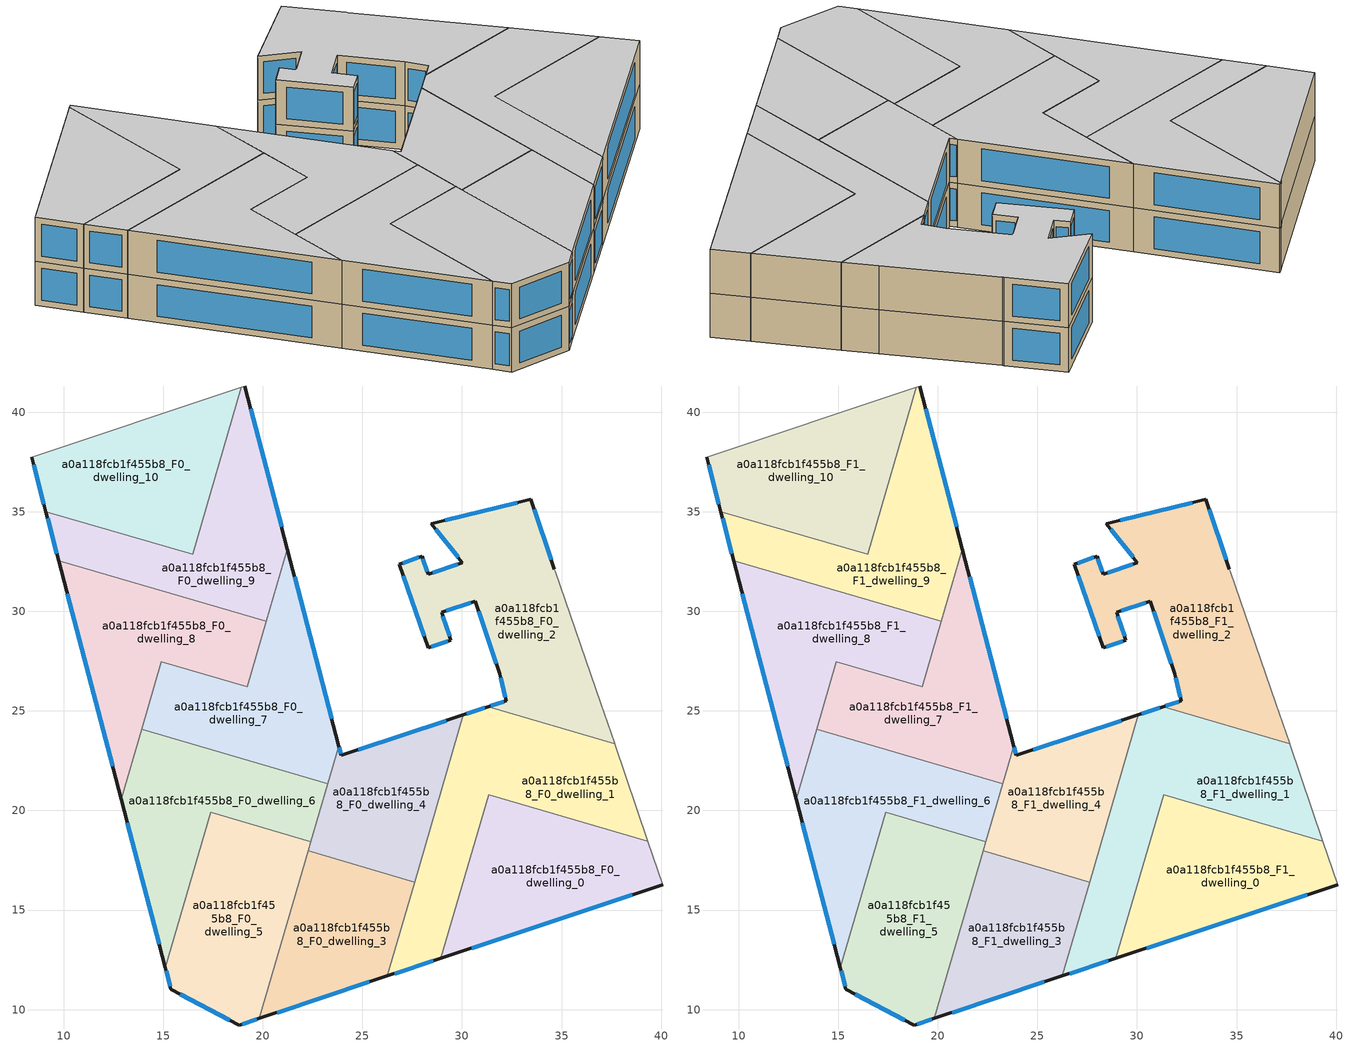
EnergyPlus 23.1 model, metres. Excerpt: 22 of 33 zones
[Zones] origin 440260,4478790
a0a118fcb1f455b8_F0_dwelling_0
 floor ground (EU_floor_Construction): 39.34,18.46 40.09,16.27 28.94,12.58 31.34,20.79 z0
 wall outside (EU_wall_Construction): 28.94,12.58 40.09,16.27 z0:3
 wall to a0a118fcb1f455b8_F0_dwelling_1 (EU_wall_Construction): 39.34,18.46 31.34,20.79 28.94,12.58 z0:3
 wall adiabatic (EU_wall_Construction): 40.09,16.27 39.34,18.46 z0:3
 window (EU_Window_Construction): 30.49,13.09 38.54,15.76 z0.42:2.58
a0a118fcb1f455b8_F0_dwelling_1
 floor ground (EU_floor_Construction): 37.67,23.36 39.34,18.46 31.34,20.79 28.94,12.58 26.25,11.69 30.07,24.8 31.32,25.21 z0
 wall outside (EU_wall_Construction): 26.25,11.69 28.94,12.58 / 31.32,25.21 30.07,24.8 z0:3
 wall to a0a118fcb1f455b8_F0_dwelling_2 (EU_wall_Construction): 37.67,23.36 31.32,25.21 z0:3
 wall adiabatic (EU_wall_Construction): 39.34,18.46 37.67,23.36 z0:3
 wall to a0a118fcb1f455b8_F0_dwelling_4 (EU_wall_Construction): 30.07,24.8 27.62,16.41 z0:3
 wall to a0a118fcb1f455b8_F0_dwelling_3 (EU_wall_Construction): 27.62,16.41 26.25,11.69 z0:3
 window (EU_Window_Construction): 26.62,11.81 28.57,12.46 / 31.15,25.15 30.25,24.85 z0.42:2.58
a0a118fcb1f455b8_F0_dwelling_10
 floor ground (EU_floor_Construction): 18.93,41.26 16.48,32.86 9.1,35.01 8.39,37.73 18.69,41.19 z0
 wall outside (EU_wall_Construction): 8.39,37.73 9.1,35.01 z0:3
 wall to a0a118fcb1f455b8_F0_dwelling_9 (EU_wall_Construction): 9.1,35.01 16.48,32.86 18.93,41.26 z0:3
 wall adiabatic (EU_wall_Construction): 18.93,41.26 18.69,41.19 8.39,37.73 z0:3
 window (EU_Window_Construction): 8.49,37.35 9,35.39 z0.42:2.58
a0a118fcb1f455b8_F0_dwelling_2
 floor ground (EU_floor_Construction): 33.47,35.62 34.64,32.11 34.67,32.01 36.96,25.38 37.67,23.36 31.32,25.21 32.22,25.5 31.9,26.86 30.68,30.51 28.98,29.96 29.44,28.55 28.31,28.18 26.86,32.36 28,32.76 28.3,31.85 30.02,32.44 28.46,34.39 z0
 wall outside (EU_wall_Construction): 34.64,32.11 33.47,35.62 28.46,34.39 30.02,32.44 28.3,31.85 28,32.76 26.86,32.36 28.31,28.18 29.44,28.55 28.98,29.96 30.68,30.51 31.9,26.86 32.22,25.5 31.32,25.21 z0:3
 wall adiabatic (EU_wall_Construction): 37.67,23.36 36.96,25.38 34.67,32.01 34.64,32.11 z0:3
 window (EU_Window_Construction): 32.1,25.46 31.45,25.25 / 31.95,26.67 32.18,25.69 / 30.85,30.01 31.73,27.37 / 29.21,30.04 30.44,30.44 / 29.38,28.74 29.04,29.76 / 28.47,28.23 29.28,28.5 / 27.06,31.78 28.11,28.76 / 27.84,32.71 27.02,32.42 / 28.26,31.98 28.04,32.64 / 29.78,32.36 28.54,31.93 / 28.68,34.12 29.81,32.71 / 32.77,35.45 29.16,34.56 / 34.48,32.6 33.63,35.13 z0.42:2.58
a0a118fcb1f455b8_F0_dwelling_3
 floor ground (EU_floor_Construction): 27.62,16.41 26.25,11.69 19.82,9.56 22.28,17.97 z0
 wall outside (EU_wall_Construction): 19.82,9.56 26.25,11.69 z0:3
 wall to a0a118fcb1f455b8_F0_dwelling_4 (EU_wall_Construction): 27.62,16.41 22.28,17.97 z0:3
 wall to a0a118fcb1f455b8_F0_dwelling_5 (EU_wall_Construction): 22.28,17.97 19.82,9.56 z0:3
 window (EU_Window_Construction): 20.71,9.85 25.36,11.39 z0.42:2.58
a0a118fcb1f455b8_F0_dwelling_4
 floor ground (EU_floor_Construction): 30.07,24.8 27.62,16.41 22.28,17.97 23.81,23.24 23.93,22.77 z0
 wall outside (EU_wall_Construction): 30.07,24.8 23.93,22.77 23.81,23.24 z0:3
 wall to a0a118fcb1f455b8_F0_dwelling_6 (EU_wall_Construction): 23.26,21.34 22.41,18.44 z0:3
 wall to a0a118fcb1f455b8_F0_dwelling_7 (EU_wall_Construction): 23.81,23.24 23.26,21.35 z0:3
 wall to a0a118fcb1f455b8_F0_dwelling_5 (EU_wall_Construction): 22.41,18.44 22.28,17.97 z0:3
 window (EU_Window_Construction): 29.22,24.52 24.79,23.05 / 23.92,22.84 23.83,23.17 z0.42:2.58
a0a118fcb1f455b8_F0_dwelling_5
 floor ground (EU_floor_Construction): 22.41,18.44 19.82,9.56 18.82,9.23 15.38,11.03 15.1,12.1 17.38,19.91 z0
 wall outside (EU_wall_Construction): 15.1,12.1 15.38,11.03 18.82,9.23 19.82,9.56 z0:3
 wall to a0a118fcb1f455b8_F0_dwelling_6 (EU_wall_Construction): 22.41,18.44 17.38,19.91 15.1,12.1 z0:3
 window (EU_Window_Construction): 18.96,9.27 19.68,9.51 / 15.86,10.78 18.34,9.48 / 15.14,11.95 15.34,11.18 z0.42:2.58
a0a118fcb1f455b8_F0_dwelling_6
 floor ground (EU_floor_Construction): 23.26,21.34 22.41,18.44 17.38,19.91 15.1,12.1 12.89,20.55 13.91,24.07 z0
 wall outside (EU_wall_Construction): 12.89,20.55 15.1,12.1 z0:3
 wall to a0a118fcb1f455b8_F0_dwelling_7 (EU_wall_Construction): 23.26,21.34 13.91,24.07 z0:3
 wall to a0a118fcb1f455b8_F0_dwelling_8 (EU_wall_Construction): 13.91,24.07 12.89,20.55 z0:3
 window (EU_Window_Construction): 13.19,19.38 14.79,13.27 z0.42:2.58
a0a118fcb1f455b8_F0_dwelling_7
 floor ground (EU_floor_Construction): 21.23,33.12 23.81,23.24 23.26,21.34 13.91,24.07 14.9,27.47 19.22,26.21 z0
 wall outside (EU_wall_Construction): 23.81,23.24 21.23,33.12 z0:3
 wall to a0a118fcb1f455b8_F0_dwelling_8 (EU_wall_Construction): 20.18,29.5 19.22,26.21 14.9,27.47 13.91,24.07 z0:3
 wall to a0a118fcb1f455b8_F0_dwelling_9 (EU_wall_Construction): 21.23,33.12 20.18,29.5 z0:3
 window (EU_Window_Construction): 23.46,24.61 21.59,31.75 z0.42:2.58
a0a118fcb1f455b8_F0_dwelling_8
 floor ground (EU_floor_Construction): 20.18,29.5 19.22,26.21 14.9,27.47 12.89,20.55 9.75,32.54 z0
 wall outside (EU_wall_Construction): 9.75,32.54 12.89,20.55 z0:3
 wall to a0a118fcb1f455b8_F0_dwelling_9 (EU_wall_Construction): 20.18,29.5 9.75,32.54 z0:3
 window (EU_Window_Construction): 10.19,30.88 12.45,22.22 z0.42:2.58
a0a118fcb1f455b8_F0_dwelling_9
 floor ground (EU_floor_Construction): 19.1,41.32 21.23,33.12 20.18,29.5 9.75,32.54 9.1,35.01 16.48,32.86 18.93,41.26 z0
 wall outside (EU_wall_Construction): 9.1,35.01 9.75,32.54 / 21.23,33.12 19.1,41.32 z0:3
 wall adiabatic (EU_wall_Construction): 19.1,41.32 18.93,41.26 z0:3
 window (EU_Window_Construction): 9.19,34.67 9.66,32.88 / 20.94,34.26 19.39,40.18 z0.42:2.58
a0a118fcb1f455b8_F1_dwelling_0
 floor to a0a118fcb1f455b8_F0_dwelling_0 (EU_floor_Construction): 39.34,18.46 40.09,16.27 28.94,12.58 31.34,20.79 z3
 wall outside (EU_wall_Construction): 28.94,12.58 40.09,16.27 z3:6
 wall to a0a118fcb1f455b8_F1_dwelling_1 (EU_wall_Construction): 39.34,18.46 31.34,20.79 28.94,12.58 z3:6
 wall adiabatic (EU_wall_Construction): 40.09,16.27 39.34,18.46 z3:6
 window (EU_Window_Construction): 30.49,13.09 38.54,15.76 z3.42:5.58
 ceiling to a0a118fcb1f455b8_F2_dwelling_0 (EU_floor_Construction): 40.09,16.27 39.34,18.46 31.34,20.79 28.94,12.58 z6
a0a118fcb1f455b8_F1_dwelling_1
 floor to a0a118fcb1f455b8_F0_dwelling_1 (EU_floor_Construction): 37.67,23.36 39.34,18.46 31.34,20.79 28.94,12.58 26.25,11.69 30.07,24.8 31.32,25.21 z3
 wall outside (EU_wall_Construction): 26.25,11.69 28.94,12.58 / 31.32,25.21 30.07,24.8 z3:6
 wall to a0a118fcb1f455b8_F1_dwelling_2 (EU_wall_Construction): 37.67,23.36 31.32,25.21 z3:6
 wall adiabatic (EU_wall_Construction): 39.34,18.46 37.67,23.36 z3:6
 wall to a0a118fcb1f455b8_F1_dwelling_4 (EU_wall_Construction): 30.07,24.8 27.62,16.41 z3:6
 wall to a0a118fcb1f455b8_F1_dwelling_3 (EU_wall_Construction): 27.62,16.41 26.25,11.69 z3:6
 window (EU_Window_Construction): 26.62,11.81 28.57,12.46 / 31.15,25.15 30.25,24.85 z3.42:5.58
 ceiling to a0a118fcb1f455b8_F2_dwelling_1 (EU_floor_Construction): 39.34,18.46 37.67,23.36 31.32,25.21 30.07,24.8 26.25,11.69 28.94,12.58 31.34,20.79 z6
a0a118fcb1f455b8_F1_dwelling_10
 floor to a0a118fcb1f455b8_F0_dwelling_10 (EU_floor_Construction): 18.93,41.26 16.48,32.86 9.1,35.01 8.39,37.73 18.69,41.19 z3
 wall outside (EU_wall_Construction): 8.39,37.73 9.1,35.01 z3:6
 wall to a0a118fcb1f455b8_F1_dwelling_9 (EU_wall_Construction): 9.1,35.01 16.48,32.86 18.93,41.26 z3:6
 wall adiabatic (EU_wall_Construction): 18.93,41.26 18.69,41.19 8.39,37.73 z3:6
 window (EU_Window_Construction): 8.49,37.35 9,35.39 z3.42:5.58
 ceiling to a0a118fcb1f455b8_F2_dwelling_10 (EU_floor_Construction): 16.48,32.86 18.93,41.26 18.69,41.19 8.39,37.73 9.1,35.01 z6
a0a118fcb1f455b8_F1_dwelling_2
 floor to a0a118fcb1f455b8_F0_dwelling_2 (EU_floor_Construction): 33.47,35.62 34.64,32.11 34.67,32.01 36.96,25.38 37.67,23.36 31.32,25.21 32.22,25.5 31.9,26.86 30.68,30.51 28.98,29.96 29.44,28.55 28.31,28.18 26.86,32.36 28,32.76 28.3,31.85 30.02,32.44 28.46,34.39 z3
 wall outside (EU_wall_Construction): 34.64,32.11 33.47,35.62 28.46,34.39 30.02,32.44 28.3,31.85 28,32.76 26.86,32.36 28.31,28.18 29.44,28.55 28.98,29.96 30.68,30.51 31.9,26.86 32.22,25.5 31.32,25.21 z3:6
 wall adiabatic (EU_wall_Construction): 37.67,23.36 36.96,25.38 34.67,32.01 34.64,32.11 z3:6
 window (EU_Window_Construction): 32.1,25.46 31.45,25.25 / 31.95,26.67 32.18,25.69 / 30.85,30.01 31.73,27.37 / 29.21,30.04 30.44,30.44 / 29.38,28.74 29.04,29.76 / 28.47,28.23 29.28,28.5 / 27.06,31.78 28.11,28.76 / 27.84,32.71 27.02,32.42 / 28.26,31.98 28.04,32.64 / 29.78,32.36 28.54,31.93 / 28.68,34.12 29.81,32.71 / 32.77,35.45 29.16,34.56 / 34.48,32.6 33.63,35.13 z3.42:5.58
 ceiling to a0a118fcb1f455b8_F2_dwelling_2 (EU_floor_Construction): 37.67,23.36 36.96,25.38 34.67,32.01 34.64,32.11 33.47,35.62 28.46,34.39 30.02,32.44 28.3,31.85 28,32.76 26.86,32.36 28.31,28.18 29.44,28.55 28.98,29.96 30.68,30.51 31.9,26.86 32.22,25.5 31.32,25.21 z6
a0a118fcb1f455b8_F1_dwelling_3
 floor to a0a118fcb1f455b8_F0_dwelling_3 (EU_floor_Construction): 27.62,16.41 26.25,11.69 19.82,9.56 22.28,17.97 z3
 wall outside (EU_wall_Construction): 19.82,9.56 26.25,11.69 z3:6
 wall to a0a118fcb1f455b8_F1_dwelling_4 (EU_wall_Construction): 27.62,16.41 22.28,17.97 z3:6
 wall to a0a118fcb1f455b8_F1_dwelling_5 (EU_wall_Construction): 22.28,17.97 19.82,9.56 z3:6
 window (EU_Window_Construction): 20.71,9.85 25.36,11.39 z3.42:5.58
 ceiling to a0a118fcb1f455b8_F2_dwelling_3 (EU_floor_Construction): 26.25,11.69 27.62,16.41 22.28,17.97 19.82,9.56 z6
a0a118fcb1f455b8_F1_dwelling_4
 floor to a0a118fcb1f455b8_F0_dwelling_4 (EU_floor_Construction): 30.07,24.8 27.62,16.41 22.28,17.97 23.81,23.24 23.93,22.77 z3
 wall outside (EU_wall_Construction): 30.07,24.8 23.93,22.77 23.81,23.24 z3:6
 wall to a0a118fcb1f455b8_F1_dwelling_6 (EU_wall_Construction): 23.26,21.34 22.41,18.44 z3:6
 wall to a0a118fcb1f455b8_F1_dwelling_7 (EU_wall_Construction): 23.81,23.24 23.26,21.35 z3:6
 wall to a0a118fcb1f455b8_F1_dwelling_5 (EU_wall_Construction): 22.41,18.44 22.28,17.97 z3:6
 window (EU_Window_Construction): 29.22,24.52 24.79,23.05 / 23.92,22.84 23.83,23.17 z3.42:5.58
 ceiling to a0a118fcb1f455b8_F2_dwelling_4 (EU_floor_Construction): 27.62,16.41 30.07,24.8 23.93,22.77 23.81,23.24 22.28,17.97 z6
a0a118fcb1f455b8_F1_dwelling_5
 floor to a0a118fcb1f455b8_F0_dwelling_5 (EU_floor_Construction): 22.41,18.44 19.82,9.56 18.82,9.23 15.38,11.03 15.1,12.1 17.38,19.91 z3
 wall outside (EU_wall_Construction): 15.1,12.1 15.38,11.03 18.82,9.23 19.82,9.56 z3:6
 wall to a0a118fcb1f455b8_F1_dwelling_6 (EU_wall_Construction): 22.41,18.44 17.38,19.91 15.1,12.1 z3:6
 window (EU_Window_Construction): 18.96,9.27 19.68,9.51 / 15.86,10.78 18.34,9.48 / 15.14,11.95 15.34,11.18 z3.42:5.58
 ceiling to a0a118fcb1f455b8_F2_dwelling_5 (EU_floor_Construction): 19.82,9.56 22.41,18.44 17.38,19.91 15.1,12.1 15.38,11.03 18.82,9.23 z6
a0a118fcb1f455b8_F1_dwelling_6
 floor to a0a118fcb1f455b8_F0_dwelling_6 (EU_floor_Construction): 23.26,21.34 22.41,18.44 17.38,19.91 15.1,12.1 12.89,20.55 13.91,24.07 z3
 wall outside (EU_wall_Construction): 12.89,20.55 15.1,12.1 z3:6
 wall to a0a118fcb1f455b8_F1_dwelling_7 (EU_wall_Construction): 23.26,21.34 13.91,24.07 z3:6
 wall to a0a118fcb1f455b8_F1_dwelling_8 (EU_wall_Construction): 13.91,24.07 12.89,20.55 z3:6
 window (EU_Window_Construction): 13.19,19.38 14.79,13.27 z3.42:5.58
 ceiling to a0a118fcb1f455b8_F2_dwelling_6 (EU_floor_Construction): 22.41,18.44 23.26,21.34 13.91,24.07 12.89,20.55 15.1,12.1 17.38,19.91 z6
a0a118fcb1f455b8_F1_dwelling_7
 floor to a0a118fcb1f455b8_F0_dwelling_7 (EU_floor_Construction): 21.23,33.12 23.81,23.24 23.26,21.34 13.91,24.07 14.9,27.47 19.22,26.21 z3
 wall outside (EU_wall_Construction): 23.81,23.24 21.23,33.12 z3:6
 wall to a0a118fcb1f455b8_F1_dwelling_8 (EU_wall_Construction): 20.18,29.5 19.22,26.21 14.9,27.47 13.91,24.07 z3:6
 wall to a0a118fcb1f455b8_F1_dwelling_9 (EU_wall_Construction): 21.23,33.12 20.18,29.5 z3:6
 window (EU_Window_Construction): 23.46,24.61 21.59,31.75 z3.42:5.58
 ceiling to a0a118fcb1f455b8_F2_dwelling_7 (EU_floor_Construction): 23.26,21.34 23.81,23.24 21.23,33.12 19.22,26.21 14.9,27.47 13.91,24.07 z6
a0a118fcb1f455b8_F1_dwelling_8
 floor to a0a118fcb1f455b8_F0_dwelling_8 (EU_floor_Construction): 20.18,29.5 19.22,26.21 14.9,27.47 12.89,20.55 9.75,32.54 z3
 wall outside (EU_wall_Construction): 9.75,32.54 12.89,20.55 z3:6
 wall to a0a118fcb1f455b8_F1_dwelling_9 (EU_wall_Construction): 20.18,29.5 9.75,32.54 z3:6
 window (EU_Window_Construction): 10.19,30.88 12.45,22.22 z3.42:5.58
 ceiling to a0a118fcb1f455b8_F2_dwelling_8 (EU_floor_Construction): 19.22,26.21 20.18,29.5 9.75,32.54 12.89,20.55 14.9,27.47 z6
a0a118fcb1f455b8_F1_dwelling_9
 floor to a0a118fcb1f455b8_F0_dwelling_9 (EU_floor_Construction): 19.1,41.32 21.23,33.12 20.18,29.5 9.75,32.54 9.1,35.01 16.48,32.86 18.93,41.26 z3
 wall outside (EU_wall_Construction): 9.1,35.01 9.75,32.54 / 21.23,33.12 19.1,41.32 z3:6
 wall adiabatic (EU_wall_Construction): 19.1,41.32 18.93,41.26 z3:6
 window (EU_Window_Construction): 9.19,34.67 9.66,32.88 / 20.94,34.26 19.39,40.18 z3.42:5.58
 ceiling to a0a118fcb1f455b8_F2_dwelling_9 (EU_floor_Construction): 20.18,29.5 21.23,33.12 19.1,41.32 18.93,41.26 16.48,32.86 9.1,35.01 9.75,32.54 z6
[Building]
EU S2 Campaign: North Axis=0; Terrain=City; Solar Distribution=FullExterior
[Site:Location]
Madrid: Latitude=40.5; Longitude=-3.5; Time Zone=1; Elevation=609
[SizingPeriod:WeatherFileDays]
AnnualSizingPeriod: Begin Month=1; Begin Day of Month=1; End Month=12; End Day of Month=31; Day of Week for Start Day=Monday; Use Weather File Daylight Saving Period=No; Use Weather File Rain and Snow Indicators=No
[MATERIAL]
EU_InternalMass_Material: Roughness=MediumRough; Thickness=0.1; Conductivity=1; Density=1800; Specific Heat=900; Thermal Absorptance=0.9; Solar Absorptance=0.7; Visible Absorptance=0.7
[MATERIAL:NOMASS] Roughness=MediumRough; Thermal Absorptance=0.9; Solar Absorptance=0.7; Visible Absorptance=0.7
Name | Thermal Resistance
EU_wall_NoMass | 1.60022
EU_floor_NoMass | 0.470652
[WINDOWMATERIAL:SIMPLEGLAZINGSYSTEM]
EU_Window_SimpleGlazing: UFactor=3.28802; Solar Heat Gain Coefficient=0.85; Visible Transmittance=0.85
[CONSTRUCTION]
EU_wall_Construction: EU_wall_NoMass
EU_floor_Construction: EU_floor_NoMass
EU_InternalMass_Construction: EU_InternalMass_Material
EU_Window_Construction: EU_Window_SimpleGlazing
[ZONE] Type=1; Multiplier=1; Ceiling Height=autocalculate; Floor Area=autocalculate; Part of Total Floor Area=Yes
Name | Volume
a0a118fcb1f455b8_F0_dwelling_0; a0a118fcb1f455b8_F1_dwelling_0 | 147.636
a0a118fcb1f455b8_F0_dwelling_1; a0a118fcb1f455b8_F1_dwelling_1 | 181.022
a0a118fcb1f455b8_F0_dwelling_10; a0a118fcb1f455b8_F1_dwelling_10 | 147.653
a0a118fcb1f455b8_F0_dwelling_2; a0a118fcb1f455b8_F1_dwelling_2 | 180.92
a0a118fcb1f455b8_F0_dwelling_3; a0a118fcb1f455b8_F1_dwelling_3 | 114.299
a0a118fcb1f455b8_F0_dwelling_4; a0a118fcb1f455b8_F1_dwelling_4 | 114.301
a0a118fcb1f455b8_F0_dwelling_5; a0a118fcb1f455b8_F1_dwelling_5 | 147.656
a0a118fcb1f455b8_F0_dwelling_6; a0a118fcb1f455b8_F1_dwelling_6 | 147.65
a0a118fcb1f455b8_F0_dwelling_7; a0a118fcb1f455b8_F1_dwelling_7 | 147.654
a0a118fcb1f455b8_F0_dwelling_8; a0a118fcb1f455b8_F1_dwelling_8 | 147.657
a0a118fcb1f455b8_F0_dwelling_9; a0a118fcb1f455b8_F1_dwelling_9 | 147.639
[INTERNALMASS] Construction=EU_InternalMass_Construction
Name | Zone or ZoneList | Surface Area
a0a118fcb1f455b8_F0_dwelling_0_EU_InternalMass | a0a118fcb1f455b8_F0_dwelling_0 | 49.2115
a0a118fcb1f455b8_F0_dwelling_1_EU_InternalMass | a0a118fcb1f455b8_F0_dwelling_1 | 60.3408
a0a118fcb1f455b8_F0_dwelling_2_EU_InternalMass | a0a118fcb1f455b8_F0_dwelling_2 | 60.3285
a0a118fcb1f455b8_F0_dwelling_3_EU_InternalMass | a0a118fcb1f455b8_F0_dwelling_3 | 38.1001
a0a118fcb1f455b8_F0_dwelling_4_EU_InternalMass | a0a118fcb1f455b8_F0_dwelling_4 | 38.0989
a0a118fcb1f455b8_F0_dwelling_5_EU_InternalMass | a0a118fcb1f455b8_F0_dwelling_5 | 49.2183
a0a118fcb1f455b8_F0_dwelling_6_EU_InternalMass | a0a118fcb1f455b8_F0_dwelling_6 | 49.2139
a0a118fcb1f455b8_F0_dwelling_7_EU_InternalMass | a0a118fcb1f455b8_F0_dwelling_7 | 49.2192
a0a118fcb1f455b8_F0_dwelling_8_EU_InternalMass | a0a118fcb1f455b8_F0_dwelling_8 | 49.2172
a0a118fcb1f455b8_F0_dwelling_9_EU_InternalMass | a0a118fcb1f455b8_F0_dwelling_9 | 49.2129
a0a118fcb1f455b8_F0_dwelling_10_EU_InternalMass | a0a118fcb1f455b8_F0_dwelling_10 | 49.2164
a0a118fcb1f455b8_F1_dwelling_0_EU_InternalMass | a0a118fcb1f455b8_F1_dwelling_0 | 49.2115
a0a118fcb1f455b8_F1_dwelling_1_EU_InternalMass | a0a118fcb1f455b8_F1_dwelling_1 | 60.3408
a0a118fcb1f455b8_F1_dwelling_2_EU_InternalMass | a0a118fcb1f455b8_F1_dwelling_2 | 60.3285
a0a118fcb1f455b8_F1_dwelling_3_EU_InternalMass | a0a118fcb1f455b8_F1_dwelling_3 | 38.1001
a0a118fcb1f455b8_F1_dwelling_4_EU_InternalMass | a0a118fcb1f455b8_F1_dwelling_4 | 38.0989
a0a118fcb1f455b8_F1_dwelling_5_EU_InternalMass | a0a118fcb1f455b8_F1_dwelling_5 | 49.2183
a0a118fcb1f455b8_F1_dwelling_6_EU_InternalMass | a0a118fcb1f455b8_F1_dwelling_6 | 49.2139
a0a118fcb1f455b8_F1_dwelling_7_EU_InternalMass | a0a118fcb1f455b8_F1_dwelling_7 | 49.2192
a0a118fcb1f455b8_F1_dwelling_8_EU_InternalMass | a0a118fcb1f455b8_F1_dwelling_8 | 49.2172
a0a118fcb1f455b8_F1_dwelling_9_EU_InternalMass | a0a118fcb1f455b8_F1_dwelling_9 | 49.2129
a0a118fcb1f455b8_F1_dwelling_10_EU_InternalMass | a0a118fcb1f455b8_F1_dwelling_10 | 49.2164
[OTHEREQUIPMENT] Fuel Type=Electricity; Design Level Calculation Method=Watts/Area; Power per Zone Floor Area=1; Fraction Latent=0; Fraction Radiant=0; Fraction Lost=0; Carbon Dioxide Generation Rate=0; EndUse Subcategory=EU_Step8_InternalGains
Name | Zone or ZoneList or Space or SpaceList | Schedule
EU_Step8_InternalGain_a0a118fcb1f455b8_F0_dwelling_0_f000 | a0a118fcb1f455b8_F0_dwelling_0 | EU_Step8_GainSchedule_a0a118fcb1f455b8_F0_dwelling_0_f000
EU_Step8_InternalGain_a0a118fcb1f455b8_F0_dwelling_1_f000 | a0a118fcb1f455b8_F0_dwelling_1 | EU_Step8_GainSchedule_a0a118fcb1f455b8_F0_dwelling_1_f000
EU_Step8_InternalGain_a0a118fcb1f455b8_F0_dwelling_2_f000 | a0a118fcb1f455b8_F0_dwelling_2 | EU_Step8_GainSchedule_a0a118fcb1f455b8_F0_dwelling_2_f000
EU_Step8_InternalGain_a0a118fcb1f455b8_F0_dwelling_3_f000 | a0a118fcb1f455b8_F0_dwelling_3 | EU_Step8_GainSchedule_a0a118fcb1f455b8_F0_dwelling_3_f000
EU_Step8_InternalGain_a0a118fcb1f455b8_F0_dwelling_4_f000 | a0a118fcb1f455b8_F0_dwelling_4 | EU_Step8_GainSchedule_a0a118fcb1f455b8_F0_dwelling_4_f000
EU_Step8_InternalGain_a0a118fcb1f455b8_F0_dwelling_5_f000 | a0a118fcb1f455b8_F0_dwelling_5 | EU_Step8_GainSchedule_a0a118fcb1f455b8_F0_dwelling_5_f000
EU_Step8_InternalGain_a0a118fcb1f455b8_F0_dwelling_6_f000 | a0a118fcb1f455b8_F0_dwelling_6 | EU_Step8_GainSchedule_a0a118fcb1f455b8_F0_dwelling_6_f000
EU_Step8_InternalGain_a0a118fcb1f455b8_F0_dwelling_7_f000 | a0a118fcb1f455b8_F0_dwelling_7 | EU_Step8_GainSchedule_a0a118fcb1f455b8_F0_dwelling_7_f000
EU_Step8_InternalGain_a0a118fcb1f455b8_F0_dwelling_8_f000 | a0a118fcb1f455b8_F0_dwelling_8 | EU_Step8_GainSchedule_a0a118fcb1f455b8_F0_dwelling_8_f000
EU_Step8_InternalGain_a0a118fcb1f455b8_F0_dwelling_9_f000 | a0a118fcb1f455b8_F0_dwelling_9 | EU_Step8_GainSchedule_a0a118fcb1f455b8_F0_dwelling_9_f000
EU_Step8_InternalGain_a0a118fcb1f455b8_F0_dwelling_10_f000 | a0a118fcb1f455b8_F0_dwelling_10 | EU_Step8_GainSchedule_a0a118fcb1f455b8_F0_dwelling_10_f000
EU_Step8_InternalGain_a0a118fcb1f455b8_F1_dwelling_0_f000 | a0a118fcb1f455b8_F1_dwelling_0 | EU_Step8_GainSchedule_a0a118fcb1f455b8_F1_dwelling_0_f000
EU_Step8_InternalGain_a0a118fcb1f455b8_F1_dwelling_1_f000 | a0a118fcb1f455b8_F1_dwelling_1 | EU_Step8_GainSchedule_a0a118fcb1f455b8_F1_dwelling_1_f000
EU_Step8_InternalGain_a0a118fcb1f455b8_F1_dwelling_2_f000 | a0a118fcb1f455b8_F1_dwelling_2 | EU_Step8_GainSchedule_a0a118fcb1f455b8_F1_dwelling_2_f000
EU_Step8_InternalGain_a0a118fcb1f455b8_F1_dwelling_3_f000 | a0a118fcb1f455b8_F1_dwelling_3 | EU_Step8_GainSchedule_a0a118fcb1f455b8_F1_dwelling_3_f000
EU_Step8_InternalGain_a0a118fcb1f455b8_F1_dwelling_4_f000 | a0a118fcb1f455b8_F1_dwelling_4 | EU_Step8_GainSchedule_a0a118fcb1f455b8_F1_dwelling_4_f000
EU_Step8_InternalGain_a0a118fcb1f455b8_F1_dwelling_5_f000 | a0a118fcb1f455b8_F1_dwelling_5 | EU_Step8_GainSchedule_a0a118fcb1f455b8_F1_dwelling_5_f000
EU_Step8_InternalGain_a0a118fcb1f455b8_F1_dwelling_6_f000 | a0a118fcb1f455b8_F1_dwelling_6 | EU_Step8_GainSchedule_a0a118fcb1f455b8_F1_dwelling_6_f000
EU_Step8_InternalGain_a0a118fcb1f455b8_F1_dwelling_7_f000 | a0a118fcb1f455b8_F1_dwelling_7 | EU_Step8_GainSchedule_a0a118fcb1f455b8_F1_dwelling_7_f000
EU_Step8_InternalGain_a0a118fcb1f455b8_F1_dwelling_8_f000 | a0a118fcb1f455b8_F1_dwelling_8 | EU_Step8_GainSchedule_a0a118fcb1f455b8_F1_dwelling_8_f000
EU_Step8_InternalGain_a0a118fcb1f455b8_F1_dwelling_9_f000 | a0a118fcb1f455b8_F1_dwelling_9 | EU_Step8_GainSchedule_a0a118fcb1f455b8_F1_dwelling_9_f000
EU_Step8_InternalGain_a0a118fcb1f455b8_F1_dwelling_10_f000 | a0a118fcb1f455b8_F1_dwelling_10 | EU_Step8_GainSchedule_a0a118fcb1f455b8_F1_dwelling_10_f000
[ZONEVENTILATION:DESIGNFLOWRATE] Schedule=EU_AlwaysOn; Design Flow Rate Calculation Method=AirChanges/Hour; Air Changes per Hour=0.480704; Ventilation Type=Natural; Fan Pressure Rise=0; Fan Total Efficiency=1; Constant Term Coefficient=1; Temperature Term Coefficient=0; Velocity Term Coefficient=0; Velocity Squared Term Coefficient=0; Minimum Indoor Temperature=-100; Maximum Indoor Temperature=100; Delta Temperature=-100; Minimum Outdoor Temperature=-100; Maximum Outdoor Temperature=100; Maximum Wind Speed=40
Name | Zone or ZoneList or Space or SpaceList
EU_ConstantAir_a0a118fcb1f455b8_F0_dwelling_0 | a0a118fcb1f455b8_F0_dwelling_0
EU_ConstantAir_a0a118fcb1f455b8_F0_dwelling_1 | a0a118fcb1f455b8_F0_dwelling_1
EU_ConstantAir_a0a118fcb1f455b8_F0_dwelling_2 | a0a118fcb1f455b8_F0_dwelling_2
EU_ConstantAir_a0a118fcb1f455b8_F0_dwelling_3 | a0a118fcb1f455b8_F0_dwelling_3
EU_ConstantAir_a0a118fcb1f455b8_F0_dwelling_4 | a0a118fcb1f455b8_F0_dwelling_4
EU_ConstantAir_a0a118fcb1f455b8_F0_dwelling_5 | a0a118fcb1f455b8_F0_dwelling_5
EU_ConstantAir_a0a118fcb1f455b8_F0_dwelling_6 | a0a118fcb1f455b8_F0_dwelling_6
EU_ConstantAir_a0a118fcb1f455b8_F0_dwelling_7 | a0a118fcb1f455b8_F0_dwelling_7
EU_ConstantAir_a0a118fcb1f455b8_F0_dwelling_8 | a0a118fcb1f455b8_F0_dwelling_8
EU_ConstantAir_a0a118fcb1f455b8_F0_dwelling_9 | a0a118fcb1f455b8_F0_dwelling_9
EU_ConstantAir_a0a118fcb1f455b8_F0_dwelling_10 | a0a118fcb1f455b8_F0_dwelling_10
EU_ConstantAir_a0a118fcb1f455b8_F1_dwelling_0 | a0a118fcb1f455b8_F1_dwelling_0
EU_ConstantAir_a0a118fcb1f455b8_F1_dwelling_1 | a0a118fcb1f455b8_F1_dwelling_1
EU_ConstantAir_a0a118fcb1f455b8_F1_dwelling_2 | a0a118fcb1f455b8_F1_dwelling_2
EU_ConstantAir_a0a118fcb1f455b8_F1_dwelling_3 | a0a118fcb1f455b8_F1_dwelling_3
EU_ConstantAir_a0a118fcb1f455b8_F1_dwelling_4 | a0a118fcb1f455b8_F1_dwelling_4
EU_ConstantAir_a0a118fcb1f455b8_F1_dwelling_5 | a0a118fcb1f455b8_F1_dwelling_5
EU_ConstantAir_a0a118fcb1f455b8_F1_dwelling_6 | a0a118fcb1f455b8_F1_dwelling_6
EU_ConstantAir_a0a118fcb1f455b8_F1_dwelling_7 | a0a118fcb1f455b8_F1_dwelling_7
EU_ConstantAir_a0a118fcb1f455b8_F1_dwelling_8 | a0a118fcb1f455b8_F1_dwelling_8
EU_ConstantAir_a0a118fcb1f455b8_F1_dwelling_9 | a0a118fcb1f455b8_F1_dwelling_9
EU_ConstantAir_a0a118fcb1f455b8_F1_dwelling_10 | a0a118fcb1f455b8_F1_dwelling_10
[HVACTEMPLATE:THERMOSTAT] Constant Heating Setpoint=20; Constant Cooling Setpoint=50
EU_HeatOnly_a0a118fcb1f455b8_F0_dwelling_0; EU_HeatOnly_a0a118fcb1f455b8_F0_dwelling_1; EU_HeatOnly_a0a118fcb1f455b8_F0_dwelling_2; EU_HeatOnly_a0a118fcb1f455b8_F0_dwelling_3; EU_HeatOnly_a0a118fcb1f455b8_F0_dwelling_4; EU_HeatOnly_a0a118fcb1f455b8_F0_dwelling_5; EU_HeatOnly_a0a118fcb1f455b8_F0_dwelling_6; EU_HeatOnly_a0a118fcb1f455b8_F0_dwelling_7; EU_HeatOnly_a0a118fcb1f455b8_F0_dwelling_8; EU_HeatOnly_a0a118fcb1f455b8_F0_dwelling_9; EU_HeatOnly_a0a118fcb1f455b8_F0_dwelling_10; EU_HeatOnly_a0a118fcb1f455b8_F1_dwelling_0; EU_HeatOnly_a0a118fcb1f455b8_F1_dwelling_1; EU_HeatOnly_a0a118fcb1f455b8_F1_dwelling_2; EU_HeatOnly_a0a118fcb1f455b8_F1_dwelling_3; EU_HeatOnly_a0a118fcb1f455b8_F1_dwelling_4; EU_HeatOnly_a0a118fcb1f455b8_F1_dwelling_5; EU_HeatOnly_a0a118fcb1f455b8_F1_dwelling_6; EU_HeatOnly_a0a118fcb1f455b8_F1_dwelling_7; EU_HeatOnly_a0a118fcb1f455b8_F1_dwelling_8; EU_HeatOnly_a0a118fcb1f455b8_F1_dwelling_9; EU_HeatOnly_a0a118fcb1f455b8_F1_dwelling_10; EU_HeatOnly_a0a118fcb1f455b8_F2_dwelling_0; EU_HeatOnly_a0a118fcb1f455b8_F2_dwelling_1; EU_HeatOnly_a0a118fcb1f455b8_F2_dwelling_2; EU_HeatOnly_a0a118fcb1f455b8_F2_dwelling_3; EU_HeatOnly_a0a118fcb1f455b8_F2_dwelling_4; EU_HeatOnly_a0a118fcb1f455b8_F2_dwelling_5; EU_HeatOnly_a0a118fcb1f455b8_F2_dwelling_6; EU_HeatOnly_a0a118fcb1f455b8_F2_dwelling_7; EU_HeatOnly_a0a118fcb1f455b8_F2_dwelling_8; EU_HeatOnly_a0a118fcb1f455b8_F2_dwelling_9; EU_HeatOnly_a0a118fcb1f455b8_F2_dwelling_10
[HVACTEMPLATE:ZONE:IDEALLOADSAIRSYSTEM] System Availability Schedule=EU_AlwaysOn; Maximum Heating Supply Air Temperature=50; Minimum Cooling Supply Air Temperature=13; Maximum Heating Supply Air Humidity Ratio=0.0156; Minimum Cooling Supply Air Humidity Ratio=0.0077; Heating Limit=NoLimit; Cooling Limit=NoLimit; Heating Availability Schedule=EU_AlwaysOn; Cooling Availability Schedule=EU_CoolingOff; Dehumidification Control Type=ConstantSensibleHeatRatio; Cooling Sensible Heat Ratio=0.7; Dehumidification Setpoint=60; Humidification Control Type=None; Humidification Setpoint=30; Outdoor Air Method=None; Outdoor Air Flow Rate per Person=0.00944; Outdoor Air Flow Rate per Zone Floor Area=0; Outdoor Air Flow Rate per Zone=0; Demand Controlled Ventilation Type=None; Outdoor Air Economizer Type=NoEconomizer; Heat Recovery Type=None; Sensible Heat Recovery Effectiveness=0.7; Latent Heat Recovery Effectiveness=0.65
Name | Template Thermostat
a0a118fcb1f455b8_F0_dwelling_0 | EU_HeatOnly_a0a118fcb1f455b8_F0_dwelling_0
a0a118fcb1f455b8_F0_dwelling_1 | EU_HeatOnly_a0a118fcb1f455b8_F0_dwelling_1
a0a118fcb1f455b8_F0_dwelling_2 | EU_HeatOnly_a0a118fcb1f455b8_F0_dwelling_2
a0a118fcb1f455b8_F0_dwelling_3 | EU_HeatOnly_a0a118fcb1f455b8_F0_dwelling_3
a0a118fcb1f455b8_F0_dwelling_4 | EU_HeatOnly_a0a118fcb1f455b8_F0_dwelling_4
a0a118fcb1f455b8_F0_dwelling_5 | EU_HeatOnly_a0a118fcb1f455b8_F0_dwelling_5
a0a118fcb1f455b8_F0_dwelling_6 | EU_HeatOnly_a0a118fcb1f455b8_F0_dwelling_6
a0a118fcb1f455b8_F0_dwelling_7 | EU_HeatOnly_a0a118fcb1f455b8_F0_dwelling_7
a0a118fcb1f455b8_F0_dwelling_8 | EU_HeatOnly_a0a118fcb1f455b8_F0_dwelling_8
a0a118fcb1f455b8_F0_dwelling_9 | EU_HeatOnly_a0a118fcb1f455b8_F0_dwelling_9
a0a118fcb1f455b8_F0_dwelling_10 | EU_HeatOnly_a0a118fcb1f455b8_F0_dwelling_10
a0a118fcb1f455b8_F1_dwelling_0 | EU_HeatOnly_a0a118fcb1f455b8_F1_dwelling_0
a0a118fcb1f455b8_F1_dwelling_1 | EU_HeatOnly_a0a118fcb1f455b8_F1_dwelling_1
a0a118fcb1f455b8_F1_dwelling_2 | EU_HeatOnly_a0a118fcb1f455b8_F1_dwelling_2
a0a118fcb1f455b8_F1_dwelling_3 | EU_HeatOnly_a0a118fcb1f455b8_F1_dwelling_3
a0a118fcb1f455b8_F1_dwelling_4 | EU_HeatOnly_a0a118fcb1f455b8_F1_dwelling_4
a0a118fcb1f455b8_F1_dwelling_5 | EU_HeatOnly_a0a118fcb1f455b8_F1_dwelling_5
a0a118fcb1f455b8_F1_dwelling_6 | EU_HeatOnly_a0a118fcb1f455b8_F1_dwelling_6
a0a118fcb1f455b8_F1_dwelling_7 | EU_HeatOnly_a0a118fcb1f455b8_F1_dwelling_7
a0a118fcb1f455b8_F1_dwelling_8 | EU_HeatOnly_a0a118fcb1f455b8_F1_dwelling_8
a0a118fcb1f455b8_F1_dwelling_9 | EU_HeatOnly_a0a118fcb1f455b8_F1_dwelling_9
a0a118fcb1f455b8_F1_dwelling_10 | EU_HeatOnly_a0a118fcb1f455b8_F1_dwelling_10
[SIZING:ZONE] Zone Cooling Design Supply Air Temperature Input Method=SupplyAirTemperature; Zone Cooling Design Supply Air Temperature=13; Zone Heating Design Supply Air Temperature Input Method=SupplyAirTemperature; Zone Heating Design Supply Air Temperature=50; Zone Cooling Design Supply Air Humidity Ratio=0.008; Zone Heating Design Supply Air Humidity Ratio=0.008; Cooling Design Air Flow Method=DesignDay; Cooling Design Air Flow Rate=0; Cooling Minimum Air Flow per Zone Floor Area=0.000762; Cooling Minimum Air Flow=0; Cooling Minimum Air Flow Fraction=0.2; Heating Design Air Flow Method=DesignDay; Heating Design Air Flow Rate=0; Heating Maximum Air Flow per Zone Floor Area=0.002032; Heating Maximum Air Flow=0.141576; Heating Maximum Air Flow Fraction=0.3; Account for Dedicated Outdoor Air System=No; Dedicated Outdoor Air System Control Strategy=NeutralSupplyAir; Dedicated Outdoor Air Low Setpoint Temperature for Design=autosize; Dedicated Outdoor Air High Setpoint Temperature for Design=autosize; Zone Load Sizing Method=Sensible Load Only No Latent Load; Zone Latent Cooling Design Supply Air Humidity Ratio Input Method=HumidityRatioDifference; Zone Cooling Design Supply Air Humidity Ratio Difference=0.005; Zone Latent Heating Design Supply Air Humidity Ratio Input Method=HumidityRatioDifference; Zone Humidification Design Supply Air Humidity Ratio Difference=0.005
a0a118fcb1f455b8_F0_dwelling_0; a0a118fcb1f455b8_F0_dwelling_1; a0a118fcb1f455b8_F0_dwelling_2; a0a118fcb1f455b8_F0_dwelling_3; a0a118fcb1f455b8_F0_dwelling_4; a0a118fcb1f455b8_F0_dwelling_5; a0a118fcb1f455b8_F0_dwelling_6; a0a118fcb1f455b8_F0_dwelling_7; a0a118fcb1f455b8_F0_dwelling_8; a0a118fcb1f455b8_F0_dwelling_9; a0a118fcb1f455b8_F0_dwelling_10; a0a118fcb1f455b8_F1_dwelling_0; a0a118fcb1f455b8_F1_dwelling_1; a0a118fcb1f455b8_F1_dwelling_2; a0a118fcb1f455b8_F1_dwelling_3; a0a118fcb1f455b8_F1_dwelling_4; a0a118fcb1f455b8_F1_dwelling_5; a0a118fcb1f455b8_F1_dwelling_6; a0a118fcb1f455b8_F1_dwelling_7; a0a118fcb1f455b8_F1_dwelling_8; a0a118fcb1f455b8_F1_dwelling_9; a0a118fcb1f455b8_F1_dwelling_10
[SCHEDULE:CONSTANT]
Name | Hourly Value
EU_AlwaysOn | 1
EU_CoolingOff | 0
[SCHEDULE:FILE] Column Number=1; Rows to Skip at Top=0; Number of Hours of Data=8760; Column Separator=Comma; Interpolate to Timestep=No; Minutes per Item=60; Adjust Schedule for Daylight Savings=Yes
Name | File
EU_Step8_GainSchedule_a0a118fcb1f455b8_F0_dwelling_0_f000 | ../../schedules/a0a118fcb1f455b8/a0a118fcb1f455b8_F0_dwelling_0_f000_gain.csv
EU_Step8_GainSchedule_a0a118fcb1f455b8_F0_dwelling_1_f000 | ../../schedules/a0a118fcb1f455b8/a0a118fcb1f455b8_F0_dwelling_1_f000_gain.csv
EU_Step8_GainSchedule_a0a118fcb1f455b8_F0_dwelling_2_f000 | ../../schedules/a0a118fcb1f455b8/a0a118fcb1f455b8_F0_dwelling_2_f000_gain.csv
EU_Step8_GainSchedule_a0a118fcb1f455b8_F0_dwelling_3_f000 | ../../schedules/a0a118fcb1f455b8/a0a118fcb1f455b8_F0_dwelling_3_f000_gain.csv
EU_Step8_GainSchedule_a0a118fcb1f455b8_F0_dwelling_4_f000 | ../../schedules/a0a118fcb1f455b8/a0a118fcb1f455b8_F0_dwelling_4_f000_gain.csv
EU_Step8_GainSchedule_a0a118fcb1f455b8_F0_dwelling_5_f000 | ../../schedules/a0a118fcb1f455b8/a0a118fcb1f455b8_F0_dwelling_5_f000_gain.csv
EU_Step8_GainSchedule_a0a118fcb1f455b8_F0_dwelling_6_f000 | ../../schedules/a0a118fcb1f455b8/a0a118fcb1f455b8_F0_dwelling_6_f000_gain.csv
EU_Step8_GainSchedule_a0a118fcb1f455b8_F0_dwelling_7_f000 | ../../schedules/a0a118fcb1f455b8/a0a118fcb1f455b8_F0_dwelling_7_f000_gain.csv
EU_Step8_GainSchedule_a0a118fcb1f455b8_F0_dwelling_8_f000 | ../../schedules/a0a118fcb1f455b8/a0a118fcb1f455b8_F0_dwelling_8_f000_gain.csv
EU_Step8_GainSchedule_a0a118fcb1f455b8_F0_dwelling_9_f000 | ../../schedules/a0a118fcb1f455b8/a0a118fcb1f455b8_F0_dwelling_9_f000_gain.csv
EU_Step8_GainSchedule_a0a118fcb1f455b8_F0_dwelling_10_f000 | ../../schedules/a0a118fcb1f455b8/a0a118fcb1f455b8_F0_dwelling_10_f000_gain.csv
EU_Step8_GainSchedule_a0a118fcb1f455b8_F1_dwelling_0_f000 | ../../schedules/a0a118fcb1f455b8/a0a118fcb1f455b8_F1_dwelling_0_f000_gain.csv
EU_Step8_GainSchedule_a0a118fcb1f455b8_F1_dwelling_1_f000 | ../../schedules/a0a118fcb1f455b8/a0a118fcb1f455b8_F1_dwelling_1_f000_gain.csv
EU_Step8_GainSchedule_a0a118fcb1f455b8_F1_dwelling_2_f000 | ../../schedules/a0a118fcb1f455b8/a0a118fcb1f455b8_F1_dwelling_2_f000_gain.csv
EU_Step8_GainSchedule_a0a118fcb1f455b8_F1_dwelling_3_f000 | ../../schedules/a0a118fcb1f455b8/a0a118fcb1f455b8_F1_dwelling_3_f000_gain.csv
EU_Step8_GainSchedule_a0a118fcb1f455b8_F1_dwelling_4_f000 | ../../schedules/a0a118fcb1f455b8/a0a118fcb1f455b8_F1_dwelling_4_f000_gain.csv
EU_Step8_GainSchedule_a0a118fcb1f455b8_F1_dwelling_5_f000 | ../../schedules/a0a118fcb1f455b8/a0a118fcb1f455b8_F1_dwelling_5_f000_gain.csv
EU_Step8_GainSchedule_a0a118fcb1f455b8_F1_dwelling_6_f000 | ../../schedules/a0a118fcb1f455b8/a0a118fcb1f455b8_F1_dwelling_6_f000_gain.csv
EU_Step8_GainSchedule_a0a118fcb1f455b8_F1_dwelling_7_f000 | ../../schedules/a0a118fcb1f455b8/a0a118fcb1f455b8_F1_dwelling_7_f000_gain.csv
EU_Step8_GainSchedule_a0a118fcb1f455b8_F1_dwelling_8_f000 | ../../schedules/a0a118fcb1f455b8/a0a118fcb1f455b8_F1_dwelling_8_f000_gain.csv
EU_Step8_GainSchedule_a0a118fcb1f455b8_F1_dwelling_9_f000 | ../../schedules/a0a118fcb1f455b8/a0a118fcb1f455b8_F1_dwelling_9_f000_gain.csv
EU_Step8_GainSchedule_a0a118fcb1f455b8_F1_dwelling_10_f000 | ../../schedules/a0a118fcb1f455b8/a0a118fcb1f455b8_F1_dwelling_10_f000_gain.csv
